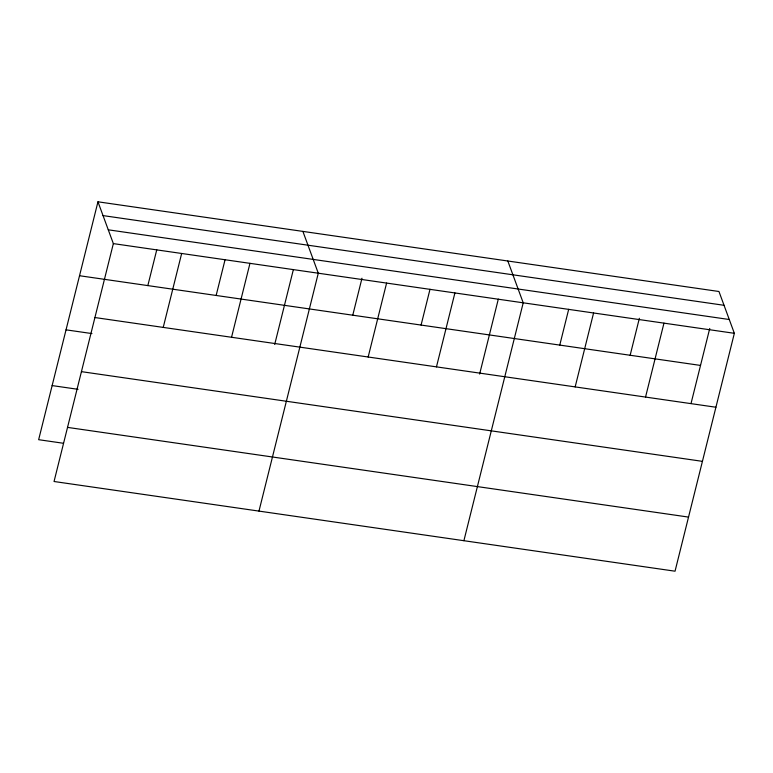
<?xml version="1.0" encoding="UTF-8"?>
<svg xmlns="http://www.w3.org/2000/svg" width="773" height="773" viewBox="0 0 773 773"><rect width="100%" height="100%" fill="white"/><g stroke="black" fill="none" stroke-linecap="round" stroke-linejoin="round"><path stroke-width="1.16" d="M97.958 201.801L113.351 243.611L54.042 481.502L675.042 571.199L734.35 333.308L718.958 291.498L97.958 201.801L38.65 439.692L63.386 443.267M147.836 285.595L156.764 249.785M163.229 327.404L181.665 253.476M216.15 295.46L225.078 259.651M231.542 337.279L249.969 263.342M274.695 344.468L293.382 269.516M258.974 511.108L318.283 273.217L302.89 231.398M352.768 315.2L361.986 278.232M368.161 357.01L386.597 283.082M421.082 325.066L430.01 289.257M436.465 366.875L454.901 292.948M479.627 374.074L498.314 299.122M463.897 540.704L523.215 302.813L507.822 261.003M559.768 345.096L568.696 309.287M575.16 386.906L593.587 312.978M630.15 355.261L639.368 318.292M645.542 397.071L663.968 323.143M691.052 403.419L709.74 328.457M103.041 215.599L724.04 305.296M108.278 229.813L729.268 319.51M113.351 243.611L734.35 333.308M79.532 275.729L700.522 365.426M94.924 317.539L715.914 407.236M66.043 329.839L91.948 333.578M81.436 371.649L702.425 461.346M52.139 385.582L78.054 389.321M67.531 427.392L688.53 517.089"/></g></svg>
